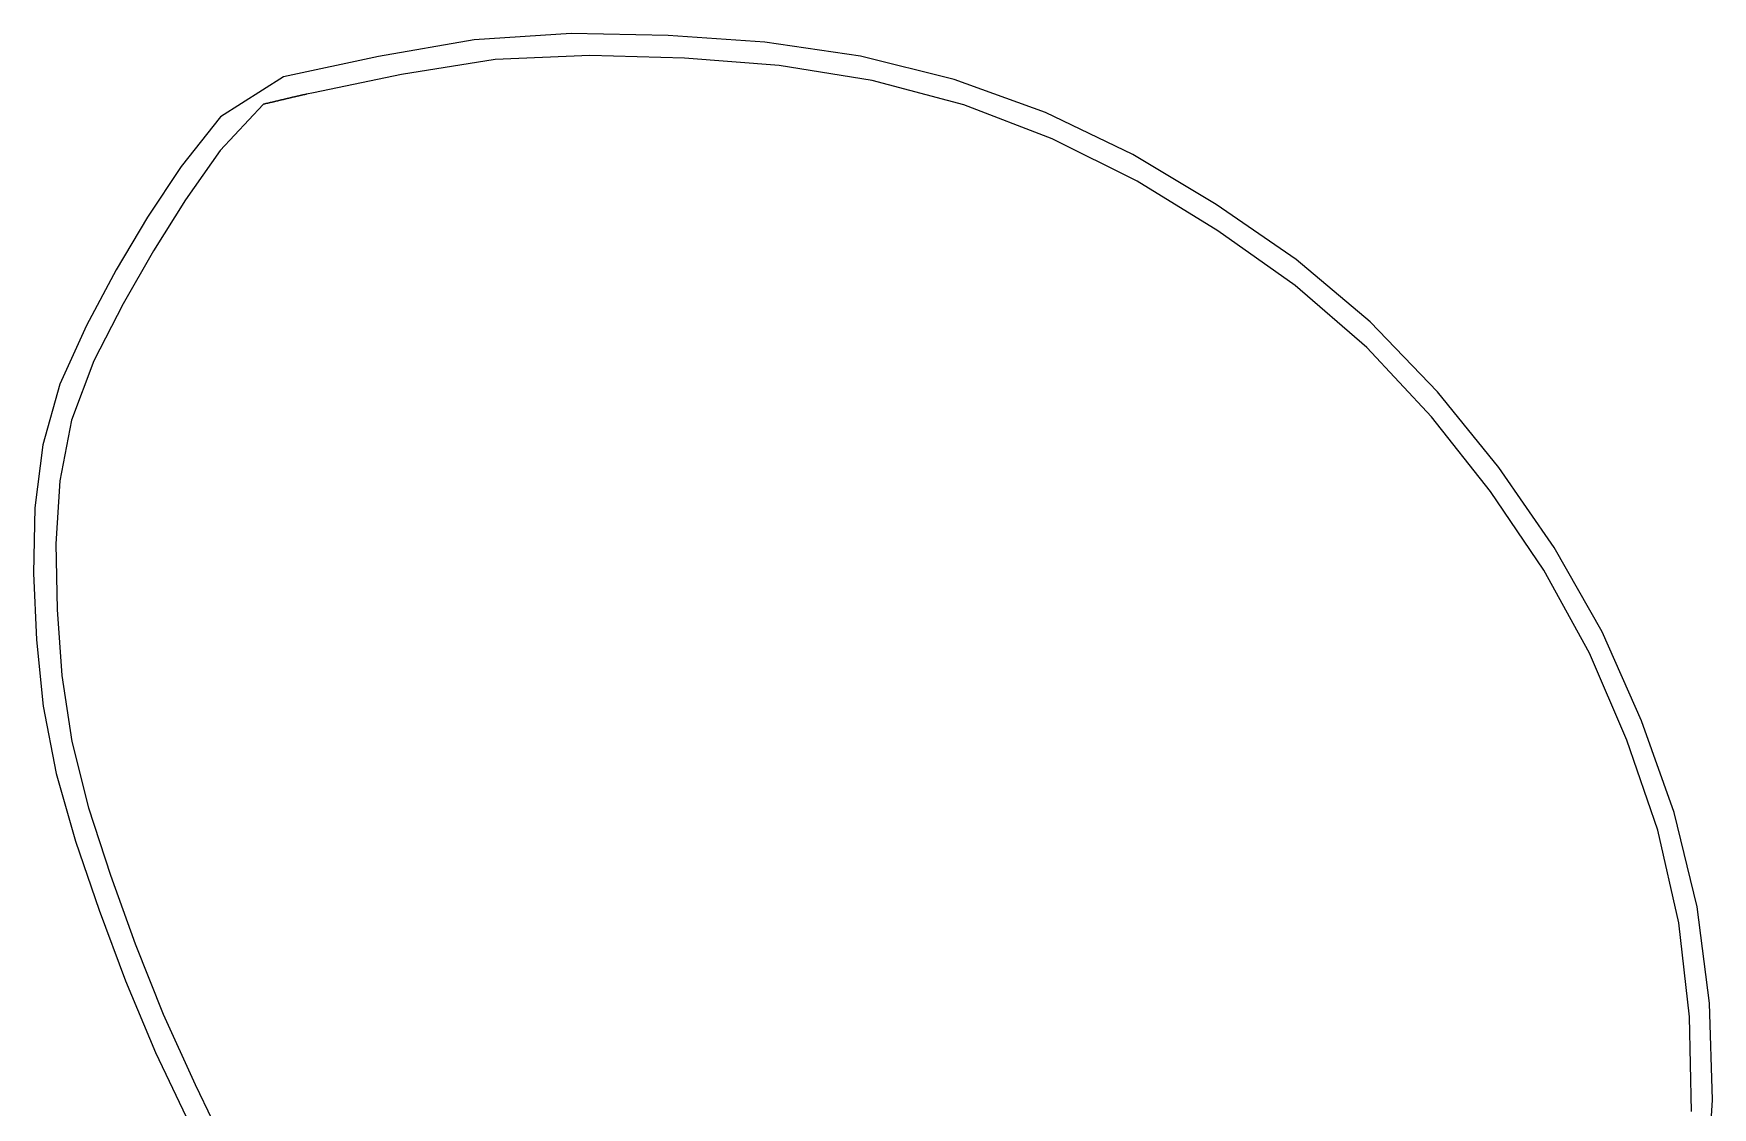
# Model space of a CAD drawing. Header units: millimetres. Extents: x 18 to 260, y 55 to 202.
# Drawn here: x 146.1 to 260.1, y 129.4 to 202.2 of the extents above; entities that cross this region are included whole.
import ezdxf

# ---------------------------------------------------------------- set-up
doc = ezdxf.new("R2010")
doc.units = ezdxf.units.MM
doc.header["$LTSCALE"] = 10.405138
doc.layers.add('Copa2_E', color=2, linetype='CONTINUOUS')
doc.layers.add('Copa2_I', color=90, linetype='CONTINUOUS')

msp = doc.modelspace()

# ---------------------------------------------------------------- linework, layer by layer
at = {"layer": 'Copa2_E'}
msp.add_polyline3d([(258.72, 129.09, 3.83), (258.6, 135.51, 3.32), (257.87, 141.9, 2.95), (256.43, 148.18, 2.8), (254.34, 154.28, 2.83), (251.79, 160.2, 2.88), (248.69, 165.84, 3.02), (245.08, 171.17, 3.34), (241.08, 176.23, 3.6), (236.67, 180.93, 3.82), (231.82, 185.16, 4.12), (226.57, 188.86, 4.62), (221.08, 192.23, 4.87), (215.32, 195.1, 5.02), (209.3, 197.4, 5.27), (203.09, 199.06, 5.71), (196.76, 200.07, 6.34), (190.35, 200.58, 6.91), (183.92, 200.76, 7.1), (177.49, 200.49, 7.1), (171.13, 199.48, 7.28), (165.15, 198.23, 7.27), (164.67, 198.13, 7.27), (164.67, 198.13, 7.27), (164.66, 198.13, 7.27), (164.65, 198.13, 7.27), (164.65, 198.13, 7.27), (164.64, 198.13, 7.27), (164.64, 198.12, 7.27), (164.63, 198.12, 7.26), (164.62, 198.12, 7.26), (164.62, 198.12, 7.26), (164.61, 198.12, 7.26), (164.61, 198.12, 7.26), (164.6, 198.12, 7.26), (164.6, 198.12, 7.26), (164.59, 198.11, 7.26), (164.58, 198.11, 7.26), (164.58, 198.11, 7.26), (164.57, 198.11, 7.26), (164.57, 198.11, 7.26), (164.56, 198.11, 7.26), (164.55, 198.11, 7.26), (164.55, 198.1, 7.26), (164.54, 198.1, 7.26), (164.54, 198.1, 7.26), (164.53, 198.1, 7.26), (164.53, 198.1, 7.26), (164.52, 198.1, 7.26), (164.51, 198.1, 7.26), (164.51, 198.1, 7.26), (164.5, 198.09, 7.26), (164.5, 198.09, 7.26), (164.49, 198.09, 7.26), (164.49, 198.09, 7.26), (164.48, 198.09, 7.26), (164.47, 198.09, 7.26), (164.47, 198.09, 7.26), (164.46, 198.08, 7.26), (164.46, 198.08, 7.26), (164.45, 198.08, 7.26), (164.45, 198.08, 7.26), (164.44, 198.08, 7.26), (164.43, 198.08, 7.26), (164.43, 198.08, 7.26), (164.42, 198.08, 7.26), (164.42, 198.07, 7.25), (164.41, 198.07, 7.25), (164.41, 198.07, 7.25), (164.4, 198.07, 7.25), (164.39, 198.07, 7.25), (164.39, 198.07, 7.25), (164.38, 198.07, 7.25), (164.38, 198.07, 7.25), (164.37, 198.06, 7.25), (164.37, 198.06, 7.25), (164.36, 198.06, 7.25), (164.36, 198.06, 7.25), (164.35, 198.06, 7.25), (164.34, 198.06, 7.25), (164.34, 198.06, 7.25), (164.33, 198.05, 7.25), (164.33, 198.05, 7.25), (164.32, 198.05, 7.25), (164.32, 198.05, 7.25), (164.31, 198.05, 7.25), (164.31, 198.05, 7.25), (164.3, 198.05, 7.25), (164.29, 198.05, 7.25), (164.29, 198.04, 7.25), (164.28, 198.04, 7.25), (164.28, 198.04, 7.25), (164.27, 198.04, 7.25), (164.27, 198.04, 7.25), (164.26, 198.04, 7.25), (164.26, 198.04, 7.25), (164.25, 198.04, 7.25), (164.24, 198.03, 7.25), (164.24, 198.03, 7.25), (164.23, 198.03, 7.25), (164.23, 198.03, 7.25), (164.22, 198.03, 7.25), (164.22, 198.03, 7.25), (164.21, 198.03, 7.25), (164.21, 198.03, 7.25), (164.2, 198.02, 7.24), (164.2, 198.02, 7.24), (164.19, 198.02, 7.24), (164.18, 198.02, 7.24), (164.18, 198.02, 7.24), (164.17, 198.02, 7.24), (164.17, 198.02, 7.24), (164.16, 198.02, 7.24), (164.16, 198.01, 7.24), (164.15, 198.01, 7.24), (164.15, 198.01, 7.24), (164.14, 198.01, 7.24), (164.14, 198.01, 7.24), (164.13, 198.01, 7.24), (164.13, 198.01, 7.24), (164.12, 198.01, 7.24), (164.12, 198, 7.24), (164.11, 198, 7.24), (164.1, 198, 7.24), (164.1, 198, 7.24), (164.09, 198, 7.24), (164.09, 198, 7.24), (164.08, 198, 7.24), (164.08, 198, 7.24), (164.07, 197.99, 7.24), (164.07, 197.99, 7.24), (164.06, 197.99, 7.24), (164.06, 197.99, 7.24), (164.05, 197.99, 7.24), (164.05, 197.99, 7.24), (164.04, 197.99, 7.24), (164.04, 197.99, 7.24), (164.03, 197.98, 7.24), (164.03, 197.98, 7.24), (164.02, 197.98, 7.24), (164.02, 197.98, 7.24), (164.01, 197.98, 7.24), (164, 197.98, 7.24), (164, 197.98, 7.24), (163.99, 197.98, 7.24), (163.99, 197.97, 7.24), (163.98, 197.97, 7.24), (163.98, 197.97, 7.23), (163.97, 197.97, 7.23), (163.97, 197.97, 7.23), (163.96, 197.97, 7.23), (163.96, 197.97, 7.23), (163.95, 197.97, 7.23), (163.95, 197.97, 7.23), (163.94, 197.96, 7.23), (163.94, 197.96, 7.23), (163.93, 197.96, 7.23), (163.93, 197.96, 7.23), (163.92, 197.96, 7.23), (163.92, 197.96, 7.23), (163.91, 197.96, 7.23), (163.91, 197.96, 7.23), (163.9, 197.95, 7.23), (163.9, 197.95, 7.23), (163.89, 197.95, 7.23), (163.89, 197.95, 7.23), (163.88, 197.95, 7.23), (163.88, 197.95, 7.23), (163.87, 197.95, 7.23), (163.87, 197.95, 7.23), (163.86, 197.95, 7.23), (163.86, 197.94, 7.23), (163.85, 197.94, 7.23), (163.85, 197.94, 7.23), (163.84, 197.94, 7.23), (163.84, 197.94, 7.23), (163.83, 197.94, 7.23), (163.83, 197.94, 7.23), (163.82, 197.94, 7.23), (163.82, 197.93, 7.23), (163.81, 197.93, 7.23), (163.81, 197.93, 7.23), (163.8, 197.93, 7.23), (163.8, 197.93, 7.23), (163.79, 197.93, 7.23), (163.79, 197.93, 7.23), (163.78, 197.93, 7.23), (163.78, 197.93, 7.23), (163.77, 197.92, 7.23), (163.77, 197.92, 7.23), (163.76, 197.92, 7.23), (163.76, 197.92, 7.23), (163.75, 197.92, 7.23), (163.75, 197.92, 7.22), (163.74, 197.92, 7.22), (163.74, 197.92, 7.22), (163.73, 197.92, 7.22), (163.73, 197.91, 7.22), (163.72, 197.91, 7.22), (163.72, 197.91, 7.22), (163.71, 197.91, 7.22), (163.71, 197.91, 7.22), (163.7, 197.91, 7.22), (163.7, 197.91, 7.22), (163.69, 197.91, 7.22), (163.69, 197.9, 7.22), (163.68, 197.9, 7.22), (163.68, 197.9, 7.22), (163.67, 197.9, 7.22), (163.67, 197.9, 7.22), (163.66, 197.9, 7.22), (163.66, 197.9, 7.22), (163.65, 197.9, 7.22), (163.65, 197.9, 7.22), (163.65, 197.89, 7.22), (163.64, 197.89, 7.22), (163.64, 197.89, 7.22), (163.63, 197.89, 7.22), (163.63, 197.89, 7.22), (163.62, 197.89, 7.22), (163.62, 197.89, 7.22), (163.61, 197.89, 7.22), (163.61, 197.89, 7.22), (163.6, 197.88, 7.22), (163.6, 197.88, 7.22), (163.59, 197.88, 7.22), (163.59, 197.88, 7.22), (163.58, 197.88, 7.22), (163.58, 197.88, 7.22), (163.57, 197.88, 7.22), (163.57, 197.88, 7.22), (163.56, 197.88, 7.22), (163.56, 197.87, 7.22), (163.56, 197.87, 7.22), (163.55, 197.87, 7.22), (163.55, 197.87, 7.22), (163.54, 197.87, 7.22), (163.54, 197.87, 7.22), (163.53, 197.87, 7.22), (163.53, 197.87, 7.22), (163.52, 197.87, 7.22), (163.52, 197.87, 7.22), (163.51, 197.86, 7.21), (163.51, 197.86, 7.21), (163.5, 197.86, 7.21), (163.5, 197.86, 7.21), (163.5, 197.86, 7.21), (163.49, 197.86, 7.21), (163.49, 197.86, 7.21), (163.48, 197.86, 7.21), (163.48, 197.86, 7.21), (163.47, 197.85, 7.21), (163.47, 197.85, 7.21), (163.46, 197.85, 7.21), (163.46, 197.85, 7.21), (163.45, 197.85, 7.21), (163.45, 197.85, 7.21), (163.45, 197.85, 7.21), (163.44, 197.85, 7.21), (163.44, 197.85, 7.21), (163.43, 197.84, 7.21), (163.43, 197.84, 7.21), (163.42, 197.84, 7.21), (163.42, 197.84, 7.21), (163.41, 197.84, 7.21), (163.41, 197.84, 7.21), (163.4, 197.84, 7.21), (163.4, 197.84, 7.21), (163.4, 197.84, 7.21), (163.39, 197.84, 7.21), (163.39, 197.83, 7.21), (163.38, 197.83, 7.21), (163.38, 197.83, 7.21), (163.37, 197.83, 7.21), (163.37, 197.83, 7.21), (163.36, 197.83, 7.21), (163.36, 197.83, 7.21), (163.36, 197.83, 7.21), (163.35, 197.83, 7.21), (163.35, 197.82, 7.21), (163.34, 197.82, 7.21), (163.34, 197.82, 7.21), (163.33, 197.82, 7.21), (163.33, 197.82, 7.21), (163.33, 197.82, 7.21), (163.32, 197.82, 7.21), (163.32, 197.82, 7.21), (163.31, 197.82, 7.21), (163.31, 197.82, 7.21), (163.3, 197.81, 7.21), (163.3, 197.81, 7.21), (163.29, 197.81, 7.21), (163.29, 197.81, 7.21), (163.29, 197.81, 7.21), (163.28, 197.81, 7.21), (163.28, 197.81, 7.21), (163.27, 197.81, 7.21), (163.27, 197.81, 7.2), (163.26, 197.81, 7.2), (163.26, 197.8, 7.2), (163.26, 197.8, 7.2), (163.25, 197.8, 7.2), (163.25, 197.8, 7.2), (163.24, 197.8, 7.2), (163.24, 197.8, 7.2), (163.23, 197.8, 7.2), (163.23, 197.8, 7.2), (163.23, 197.8, 7.2), (163.22, 197.8, 7.2), (163.22, 197.79, 7.2), (163.21, 197.79, 7.2), (163.21, 197.79, 7.2), (163.21, 197.79, 7.2), (163.2, 197.79, 7.2), (163.2, 197.79, 7.2), (163.19, 197.79, 7.2), (163.19, 197.79, 7.2), (163.18, 197.79, 7.2), (163.18, 197.79, 7.2), (163.18, 197.78, 7.2), (163.17, 197.78, 7.2), (163.17, 197.78, 7.2), (163.16, 197.78, 7.2), (163.16, 197.78, 7.2), (163.16, 197.78, 7.2), (163.15, 197.78, 7.2), (163.15, 197.78, 7.2), (163.14, 197.78, 7.2), (163.14, 197.78, 7.2), (163.13, 197.77, 7.2), (163.13, 197.77, 7.2), (163.13, 197.77, 7.2), (163.12, 197.77, 7.2), (163.12, 197.77, 7.2), (163.11, 197.77, 7.2), (163.11, 197.77, 7.2), (163.11, 197.77, 7.2), (163.1, 197.77, 7.2), (163.1, 197.77, 7.2), (163.09, 197.76, 7.2), (163.09, 197.76, 7.2), (163.09, 197.76, 7.2), (163.08, 197.76, 7.2), (163.08, 197.76, 7.2), (163.07, 197.76, 7.2), (163.07, 197.76, 7.2), (163.07, 197.76, 7.2), (163.06, 197.76, 7.2), (163.06, 197.76, 7.2), (163.05, 197.76, 7.2), (163.05, 197.75, 7.2), (163.05, 197.75, 7.2), (163.04, 197.75, 7.2), (163.04, 197.75, 7.2), (163.03, 197.75, 7.2), (163.03, 197.75, 7.2), (163.03, 197.75, 7.2), (163.02, 197.75, 7.2), (163.02, 197.75, 7.2), (163.01, 197.75, 7.2), (163.01, 197.75, 7.19), (163.01, 197.74, 7.19), (163, 197.74, 7.19), (163, 197.74, 7.19), (162.99, 197.74, 7.19), (162.99, 197.74, 7.19), (162.99, 197.74, 7.19), (162.98, 197.74, 7.19), (162.98, 197.74, 7.19), (162.98, 197.74, 7.19), (162.97, 197.74, 7.19), (162.97, 197.73, 7.19), (162.96, 197.73, 7.19), (162.96, 197.73, 7.19), (162.96, 197.73, 7.19), (162.95, 197.73, 7.19), (162.95, 197.73, 7.19), (162.94, 197.73, 7.19), (162.94, 197.73, 7.19), (162.94, 197.73, 7.19), (162.93, 197.73, 7.19), (162.93, 197.73, 7.19), (162.93, 197.72, 7.19), (162.92, 197.72, 7.19), (162.92, 197.72, 7.19), (162.91, 197.72, 7.19), (162.91, 197.72, 7.19), (162.91, 197.72, 7.19), (162.9, 197.72, 7.19), (162.9, 197.72, 7.19), (162.9, 197.72, 7.19), (162.89, 197.72, 7.19), (162.89, 197.72, 7.19), (162.88, 197.72, 7.19), (162.88, 197.71, 7.19), (162.88, 197.71, 7.19), (162.87, 197.71, 7.19), (162.87, 197.71, 7.19), (162.87, 197.71, 7.19), (162.86, 197.71, 7.19), (162.86, 197.71, 7.19), (162.85, 197.71, 7.19), (162.85, 197.71, 7.19), (162.85, 197.71, 7.19), (162.84, 197.71, 7.19), (162.84, 197.7, 7.19), (162.84, 197.7, 7.19), (162.83, 197.7, 7.19), (162.83, 197.7, 7.19), (162.83, 197.7, 7.19), (162.82, 197.7, 7.19), (162.82, 197.7, 7.19), (162.81, 197.7, 7.19), (162.81, 197.7, 7.19), (162.81, 197.7, 7.19), (162.8, 197.7, 7.19), (162.8, 197.7, 7.19), (162.8, 197.69, 7.19), (162.79, 197.69, 7.19), (162.79, 197.69, 7.19), (162.79, 197.69, 7.19), (162.78, 197.69, 7.19), (162.78, 197.69, 7.19), (162.78, 197.69, 7.19), (162.77, 197.69, 7.19), (162.77, 197.69, 7.19), (162.76, 197.69, 7.19), (162.76, 197.69, 7.19), (162.76, 197.68, 7.19), (162.75, 197.68, 7.19), (162.75, 197.68, 7.19), (162.75, 197.68, 7.19), (162.74, 197.68, 7.19), (162.74, 197.68, 7.19), (162.74, 197.68, 7.19), (162.73, 197.68, 7.19), (162.73, 197.68, 7.19), (162.73, 197.68, 7.18), (162.72, 197.68, 7.18), (162.72, 197.68, 7.18), (162.72, 197.67, 7.18), (162.71, 197.67, 7.18), (162.71, 197.67, 7.18), (162.71, 197.67, 7.18), (162.7, 197.67, 7.18), (162.7, 197.67, 7.18), (162.69, 197.67, 7.18), (162.69, 197.67, 7.18), (162.69, 197.67, 7.18), (162.68, 197.67, 7.18), (162.68, 197.67, 7.18), (162.68, 197.67, 7.18), (162.67, 197.67, 7.18), (162.67, 197.66, 7.18), (162.67, 197.66, 7.18), (162.66, 197.66, 7.18), (162.66, 197.66, 7.18), (162.66, 197.66, 7.18), (162.65, 197.66, 7.18), (162.65, 197.66, 7.18), (162.65, 197.66, 7.18), (162.64, 197.66, 7.18), (162.64, 197.66, 7.18), (162.64, 197.66, 7.18), (162.63, 197.66, 7.18), (162.63, 197.65, 7.18), (162.63, 197.65, 7.18), (162.62, 197.65, 7.18), (162.62, 197.65, 7.18), (162.62, 197.65, 7.18), (162.61, 197.65, 7.18), (162.61, 197.65, 7.18), (162.61, 197.65, 7.18), (162.6, 197.65, 7.18), (162.6, 197.65, 7.18), (162.6, 197.65, 7.18), (162.59, 197.65, 7.18), (162.59, 197.65, 7.18), (162.59, 197.64, 7.18), (162.59, 197.64, 7.18), (162.58, 197.64, 7.18), (162.58, 197.64, 7.18), (162.58, 197.64, 7.18), (162.57, 197.64, 7.18), (162.57, 197.64, 7.18), (162.57, 197.64, 7.18), (162.56, 197.64, 7.18), (162.56, 197.64, 7.18), (162.56, 197.64, 7.18), (162.55, 197.64, 7.18), (162.55, 197.64, 7.18), (162.55, 197.63, 7.18), (162.54, 197.63, 7.18), (162.54, 197.63, 7.18), (162.54, 197.63, 7.18), (162.53, 197.63, 7.18), (162.53, 197.63, 7.18), (162.53, 197.63, 7.18), (162.52, 197.63, 7.18), (162.52, 197.63, 7.18), (162.52, 197.63, 7.18), (162.52, 197.63, 7.18), (162.51, 197.63, 7.18), (162.51, 197.63, 7.18), (162.51, 197.63, 7.18), (162.5, 197.62, 7.18), (162.5, 197.62, 7.18), (162.5, 197.62, 7.18), (162.49, 197.62, 7.18), (162.49, 197.62, 7.18), (162.49, 197.62, 7.18), (162.48, 197.62, 7.18), (162.48, 197.62, 7.18), (162.48, 197.62, 7.18), (162.48, 197.62, 7.18), (162.47, 197.62, 7.18), (162.47, 197.62, 7.18), (162.47, 197.62, 7.18), (162.46, 197.61, 7.18), (162.46, 197.61, 7.18), (162.46, 197.61, 7.18), (162.45, 197.61, 7.18), (162.45, 197.61, 7.18), (162.45, 197.61, 7.18), (162.45, 197.61, 7.18), (162.44, 197.61, 7.18), (162.44, 197.61, 7.18), (162.44, 197.61, 7.18), (162.43, 197.61, 7.18), (162.43, 197.61, 7.18), (162.43, 197.61, 7.18), (162.43, 197.61, 7.18), (162.42, 197.6, 7.18), (162.42, 197.6, 7.18), (162.42, 197.6, 7.18), (162.41, 197.6, 7.18), (162.41, 197.6, 7.18), (162.41, 197.6, 7.18), (162.4, 197.6, 7.18), (162.4, 197.6, 7.18), (162.4, 197.6, 7.18), (162.4, 197.6, 7.18), (162.39, 197.6, 7.18), (162.39, 197.6, 7.18), (162.39, 197.6, 7.17), (162.38, 197.6, 7.17), (162.38, 197.6, 7.17), (162.38, 197.59, 7.17), (162.38, 197.59, 7.17), (162.37, 197.59, 7.17), (162.37, 197.59, 7.17), (162.37, 197.59, 7.17), (162.37, 197.59, 7.17), (162.36, 197.59, 7.17), (162.36, 197.59, 7.17), (162.36, 197.59, 7.17), (162.35, 197.59, 7.17), (162.35, 197.59, 7.17), (162.35, 197.59, 7.17), (162.35, 197.59, 7.17), (162.34, 197.59, 7.17), (162.34, 197.59, 7.17), (162.34, 197.58, 7.17), (162.33, 197.58, 7.17), (162.33, 197.58, 7.17), (162.33, 197.58, 7.17), (162.33, 197.58, 7.17), (162.32, 197.58, 7.17), (162.32, 197.58, 7.17), (162.32, 197.58, 7.17), (162.32, 197.58, 7.17), (162.31, 197.58, 7.17), (162.31, 197.58, 7.17), (162.31, 197.58, 7.17), (162.3, 197.58, 7.17), (162.3, 197.58, 7.17), (162.3, 197.58, 7.17), (162.3, 197.57, 7.17), (162.29, 197.57, 7.17), (162.29, 197.57, 7.17), (162.29, 197.57, 7.17), (162.29, 197.57, 7.17), (162.28, 197.57, 7.17), (162.28, 197.57, 7.17), (162.28, 197.57, 7.17), (162.28, 197.57, 7.17), (162.27, 197.57, 7.17), (162.27, 197.57, 7.17), (162.27, 197.57, 7.17), (162.27, 197.57, 7.17), (162.26, 197.57, 7.17), (162.26, 197.57, 7.17), (162.26, 197.57, 7.17), (162.25, 197.56, 7.17), (162.25, 197.56, 7.17), (162.25, 197.56, 7.17), (162.25, 197.56, 7.17), (162.24, 197.56, 7.17), (162.24, 197.56, 7.17), (162.24, 197.56, 7.17), (162.24, 197.56, 7.17), (162.23, 197.56, 7.17), (162.23, 197.56, 7.17), (162.23, 197.56, 7.17), (162.23, 197.56, 7.17), (162.22, 197.56, 7.17), (162.22, 197.56, 7.17), (162.22, 197.56, 7.17), (162.22, 197.56, 7.17), (162.21, 197.56, 7.17), (162.21, 197.55, 7.17), (162.21, 197.55, 7.17), (162.21, 197.55, 7.17), (162.2, 197.55, 7.17), (162.2, 197.55, 7.17), (162.2, 197.55, 7.17), (162.2, 197.55, 7.17), (162.19, 197.55, 7.17), (162.19, 197.55, 7.17), (162.19, 197.55, 7.17), (162.19, 197.55, 7.17), (162.19, 197.55, 7.17), (162.18, 197.55, 7.17), (162.18, 197.55, 7.17), (162.18, 197.55, 7.17), (162.18, 197.55, 7.17), (162.17, 197.55, 7.17), (162.17, 197.54, 7.17), (162.17, 197.54, 7.17), (162.17, 197.54, 7.17), (162.16, 197.54, 7.17), (162.16, 197.54, 7.17), (162.16, 197.54, 7.17), (162.16, 197.54, 7.17), (162.15, 197.54, 7.17), (162.15, 197.54, 7.17), (162.15, 197.54, 7.17), (162.15, 197.54, 7.17), (162.15, 197.54, 7.17), (162.14, 197.54, 7.17), (162.14, 197.54, 7.17), (162.14, 197.54, 7.17), (162.14, 197.54, 7.17), (162.13, 197.54, 7.17), (162.13, 197.54, 7.17), (162.13, 197.53, 7.17), (162.13, 197.53, 7.17), (162.12, 197.53, 7.17), (162.12, 197.53, 7.17), (162.12, 197.53, 7.17), (162.12, 197.53, 7.17), (162.12, 197.53, 7.17), (162.11, 197.53, 7.17), (162.11, 197.53, 7.17), (162.11, 197.53, 7.17), (162.11, 197.53, 7.17), (162.1, 197.53, 7.17), (162.1, 197.53, 7.17), (162.1, 197.53, 7.17), (162.1, 197.53, 7.17), (162.1, 197.53, 7.17), (162.09, 197.53, 7.17), (162.09, 197.53, 7.17), (162.09, 197.53, 7.17), (162.09, 197.52, 7.17), (162.08, 197.52, 7.17), (162.08, 197.52, 7.17), (162.08, 197.52, 7.17), (162.08, 197.52, 7.17), (162.08, 197.52, 7.17), (162.07, 197.52, 7.17), (162.07, 197.52, 7.17), (162.07, 197.52, 7.17), (162.07, 197.52, 7.17), (162.07, 197.52, 7.17), (162.06, 197.52, 7.17), (162.06, 197.52, 7.17), (162.06, 197.52, 7.17), (162.06, 197.52, 7.17), (162.06, 197.52, 7.17), (162.05, 197.52, 7.17), (162.05, 197.52, 7.17), (162.05, 197.52, 7.17), (162.05, 197.52, 7.17), (162.04, 197.51, 7.17), (162.04, 197.51, 7.17), (162.04, 197.51, 7.17), (162.04, 197.51, 7.17), (162.04, 197.51, 7.17), (162.03, 197.51, 7.17), (162.03, 197.51, 7.17), (162.03, 197.51, 7.17), (162.03, 197.51, 7.17), (162.03, 197.51, 7.17), (162.02, 197.51, 7.17), (162.02, 197.51, 7.17), (162.02, 197.51, 7.17), (162.02, 197.51, 7.17), (162.02, 197.51, 7.17), (162.01, 197.51, 7.17), (162.01, 197.51, 7.17), (162.01, 197.51, 7.17), (162.01, 197.51, 7.17), (162.01, 197.51, 7.17), (162.01, 197.51, 7.17), (162, 197.5, 7.17), (162, 197.5, 7.17), (162, 197.5, 7.17), (162, 197.5, 7.17), (162, 197.5, 7.17), (161.99, 197.5, 7.17), (161.99, 197.5, 7.17), (161.99, 197.5, 7.17), (161.99, 197.5, 7.17), (161.99, 197.5, 7.17), (161.98, 197.5, 7.17), (161.98, 197.5, 7.17), (161.98, 197.5, 7.17), (161.98, 197.5, 7.17), (161.98, 197.5, 7.17), (161.97, 197.5, 7.17), (161.97, 197.5, 7.17), (161.97, 197.5, 7.17), (161.97, 197.5, 7.17), (161.97, 197.5, 7.17), (161.97, 197.5, 7.17), (161.96, 197.5, 7.17), (161.96, 197.49, 7.17), (161.96, 197.49, 7.17), (161.96, 197.49, 7.17), (161.96, 197.49, 7.17), (161.96, 197.49, 7.17), (161.95, 197.49, 7.17), (161.95, 197.49, 7.17), (161.95, 197.49, 7.17), (161.95, 197.49, 7.17), (161.95, 197.49, 7.17), (161.94, 197.49, 7.17), (161.94, 197.49, 7.17), (161.94, 197.49, 7.17), (161.94, 197.49, 7.17), (161.94, 197.49, 7.17), (161.94, 197.49, 7.17), (161.93, 197.49, 7.17), (161.93, 197.49, 7.17), (161.93, 197.49, 7.17), (161.93, 197.49, 7.17), (161.93, 197.49, 7.17), (161.93, 197.49, 7.17), (161.92, 197.49, 7.17), (161.92, 197.49, 7.17), (161.92, 197.48, 7.17), (161.92, 197.48, 7.17), (161.92, 197.48, 7.17), (161.92, 197.48, 7.17), (161.91, 197.48, 7.17), (161.91, 197.48, 7.17), (161.91, 197.48, 7.17), (161.91, 197.48, 7.17), (161.91, 197.48, 7.17), (161.91, 197.48, 7.17), (161.9, 197.48, 7.17), (161.9, 197.48, 7.17), (161.9, 197.48, 7.17), (161.9, 197.48, 7.17), (161.9, 197.48, 7.17), (161.9, 197.48, 7.17), (161.89, 197.48, 7.17), (161.89, 197.48, 7.17), (161.89, 197.48, 7.17), (161.89, 197.48, 7.17), (161.89, 197.48, 7.17), (161.89, 197.48, 7.17), (161.89, 197.48, 7.17), (161.88, 197.48, 7.17), (161.88, 197.48, 7.17), (161.88, 197.48, 7.17), (161.88, 197.48, 7.17), (161.88, 197.47, 7.17), (161.88, 197.47, 7.17), (161.87, 197.47, 7.17), (161.87, 197.47, 7.17), (161.87, 197.47, 7.17), (161.87, 197.47, 7.17), (161.87, 197.47, 7.17), (161.87, 197.47, 7.17), (161.87, 197.47, 7.17), (161.86, 197.47, 7.17), (161.86, 197.47, 7.17), (161.86, 197.47, 7.17), (161.86, 197.47, 7.17), (161.86, 197.47, 7.17), (161.86, 197.47, 7.17), (161.86, 197.47, 7.17), (161.85, 197.47, 7.17), (161.85, 197.47, 7.17), (161.85, 197.47, 7.17), (161.85, 197.47, 7.17), (161.85, 197.47, 7.17), (161.85, 197.47, 7.17), (161.85, 197.47, 7.17), (161.84, 197.47, 7.17), (161.84, 197.47, 7.17), (161.84, 197.47, 7.17), (161.84, 197.47, 7.17), (161.84, 197.47, 7.17), (161.84, 197.47, 7.17), (161.84, 197.47, 7.17), (161.84, 197.46, 7.17), (161.83, 197.46, 7.17), (161.83, 197.46, 7.17), (161.83, 197.46, 7.17), (161.83, 197.46, 7.17), (161.83, 197.46, 7.17), (161.83, 197.46, 7.17), (161.83, 197.46, 7.17), (161.82, 197.46, 7.17), (161.82, 197.46, 7.17), (161.82, 197.46, 7.17), (161.82, 197.46, 7.17), (161.82, 197.46, 7.17), (161.82, 197.46, 7.17), (161.82, 197.46, 7.17), (161.82, 197.46, 7.17), (161.81, 197.46, 7.17), (161.81, 197.46, 7.17), (161.81, 197.46, 7.17), (161.81, 197.46, 7.17), (161.81, 197.46, 7.17), (161.81, 197.46, 7.17), (161.81, 197.46, 7.17), (161.81, 197.46, 7.17), (161.8, 197.46, 7.17), (161.8, 197.46, 7.17), (161.8, 197.46, 7.17), (161.8, 197.46, 7.17), (161.8, 197.46, 7.17), (161.8, 197.46, 7.17), (161.8, 197.46, 7.17), (161.8, 197.46, 7.17), (161.8, 197.46, 7.17), (161.79, 197.46, 7.17), (161.79, 197.45, 7.17), (161.79, 197.45, 7.17), (161.79, 197.45, 7.17), (161.79, 197.45, 7.17), (161.79, 197.45, 7.17), (161.79, 197.45, 7.17), (161.79, 197.45, 7.17), (161.78, 197.45, 7.17), (161.78, 197.45, 7.17), (161.78, 197.45, 7.17), (161.78, 197.45, 7.17), (161.78, 197.45, 7.17), (161.78, 197.45, 7.17), (161.78, 197.45, 7.17), (161.78, 197.45, 7.17), (161.78, 197.45, 7.17), (161.78, 197.45, 7.17), (161.77, 197.45, 7.17), (161.77, 197.45, 7.17), (161.77, 197.45, 7.17), (161.77, 197.45, 7.17), (161.77, 197.45, 7.17), (161.77, 197.45, 7.17), (161.77, 197.45, 7.17), (161.77, 197.45, 7.17), (161.77, 197.45, 7.17), (161.76, 197.45, 7.17), (161.76, 197.45, 7.17), (161.76, 197.45, 7.17), (161.76, 197.45, 7.17), (161.76, 197.45, 7.17), (161.76, 197.45, 7.17), (161.76, 197.45, 7.17), (161.76, 197.45, 7.17), (161.76, 197.45, 7.17), (161.76, 197.45, 7.17), (161.76, 197.45, 7.17), (161.75, 197.45, 7.17), (161.75, 197.45, 7.17), (161.75, 197.45, 7.17), (161.75, 197.45, 7.17), (161.75, 197.45, 7.17), (161.75, 197.45, 7.17), (161.75, 197.44, 7.17), (161.75, 197.44, 7.17), (161.75, 197.44, 7.17), (161.75, 197.44, 7.17), (161.75, 197.44, 7.17), (161.74, 197.44, 7.17), (161.74, 197.44, 7.18), (161.74, 197.44, 7.18), (161.74, 197.44, 7.18), (161.74, 197.44, 7.18), (161.74, 197.44, 7.18), (161.74, 197.44, 7.18), (161.74, 197.44, 7.18), (161.74, 197.44, 7.18), (161.74, 197.44, 7.18), (161.74, 197.44, 7.18), (161.73, 197.44, 7.18), (161.73, 197.44, 7.18), (161.73, 197.44, 7.18), (161.73, 197.44, 7.18), (161.73, 197.44, 7.18), (161.73, 197.44, 7.18), (161.73, 197.44, 7.18), (161.73, 197.44, 7.18), (161.73, 197.44, 7.18), (161.73, 197.44, 7.18), (161.73, 197.44, 7.18), (161.73, 197.44, 7.18), (161.73, 197.44, 7.18), (158.81, 194.31, 10.81), (156.45, 190.97, 14.32), (154.27, 187.51, 17.82), (152.22, 183.91, 21.24), (150.24, 180.04, 24.43), (148.72, 176.01, 27.64), (147.91, 171.89, 31.02), (147.65, 167.61, 34.29), (147.73, 163.16, 37.31), (148.05, 158.69, 40.29), (148.73, 154.21, 43.18), (149.86, 149.7, 45.9), (151.35, 145.14, 48.33), (153.04, 140.46, 50.4), (154.93, 135.7, 52.05), (157.11, 130.93, 53.27), (159.43, 126.12, 53.93)], dxfattribs=at)
at = {"layer": 'Copa2_I'}
msp.add_polyline3d([(259.75, 123.32, 3.08), (260.15, 129.89, 2.53), (259.95, 136.45, 1.95), (259.11, 142.99, 1.53), (257.54, 149.39, 1.45), (255.33, 155.61, 1.54), (252.65, 161.64, 1.57), (249.4, 167.37, 1.66), (245.65, 172.79, 1.92), (241.48, 177.93, 2.04), (236.9, 182.68, 2.2), (231.87, 186.92, 2.56), (226.45, 190.65, 3.01), (220.79, 194.03, 3.34), (214.85, 196.88, 3.61), (208.66, 199.13, 3.97), (202.29, 200.72, 4.56), (195.79, 201.66, 5.29), (189.23, 202.11, 5.82), (182.64, 202.25, 5.87), (176.06, 201.83, 5.88), (169.56, 200.7, 5.99), (163.12, 199.32, 5.88), (158.84, 196.6, 7.7), (156.17, 193.23, 11.05), (153.87, 189.78, 14.58), (151.75, 186.21, 18.11), (149.72, 182.44, 21.48), (147.92, 178.45, 24.73), (146.76, 174.34, 28.11), (146.23, 170.07, 31.48), (146.14, 165.63, 34.63), (146.34, 161.1, 37.65), (146.78, 156.6, 40.68), (147.67, 152.03, 43.51), (148.98, 147.43, 46.12), (150.59, 142.75, 48.41), (152.39, 137.95, 50.26), (154.42, 133.1, 51.7), (156.72, 128.26, 52.69)], dxfattribs=at)

doc.saveas('drawing.dxf')
